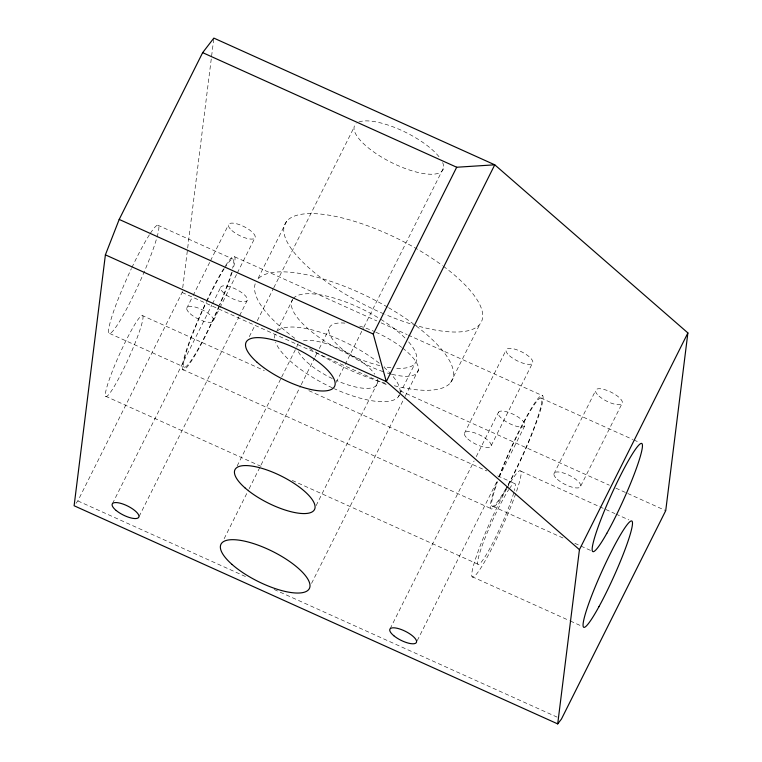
<?xml version="1.0" encoding="UTF-8"?>
<svg xmlns="http://www.w3.org/2000/svg" width="762" height="762" viewBox="0 0 762 762"><rect width="100%" height="100%" fill="white"/><g stroke="black" fill="none" stroke-linecap="round" stroke-linejoin="round"><path stroke-width="0.57" stroke-dasharray="3.81 2.86" d="M75.981 503.339L77.838 500.92L182.137 292.484L182.575 288.95M182.728 287.779L213.855 38.1M186.728 308.267L192.519 296.685M193.053 295.627L209.921 261.909M210.445 260.861L228.371 225.038M112.49 503.596L211.903 304.905M212.436 303.848L220.942 286.845M213.589 320.392L219.389 308.8M219.913 307.743L236.782 274.034M237.315 272.977L255.241 237.153M139.113 516.455L239.068 316.706M239.601 315.649L247.04 300.771A14.83 5.001 26.6 0 0 230.295 286.912A14.83 5.001 26.6 0 0 224.647 293.741A14.83 5.001 26.6 0 0 247.04 300.771M286.664 221.285L257.508 279.549A109.738 36.995 26.6 0 1 387.534 307.086M249.307 336.671L255.156 324.983M257.28 320.735L273.234 288.855M273.768 287.798L354.044 127.359M276.511 331.88L292.656 299.618M237.115 466.077L281.178 378.019M281.711 376.961L297.104 346.186A44.491 15.002 26.6 0 1 298.266 343.481M224.142 538.724L248.593 489.852M249.126 488.785L300.704 385.724M301.228 384.667L314.525 358.102M315.058 357.045L317.183 352.787M319.307 348.539L328.879 329.413M336.204 382.381L363.322 328.193M363.845 327.136L443.598 167.754M316.125 505.616L377.704 382.543M398.297 396.859L399.336 394.783M399.86 393.735L414.957 363.569M311.563 583.378L404.612 397.44M405.146 396.373L418.433 369.818M450.618 382.6L479.774 324.336M464.344 433.502L505.997 350.272M390.106 628.831L474.107 460.953M476.231 456.705L498.567 412.08M491.214 445.627L532.857 362.388M417.262 640.632L497.014 481.251M499.139 477.002L524.666 426.006A14.83 5.001 26.6 0 0 507.911 412.147A14.83 5.001 26.6 0 0 502.263 418.976A14.83 5.001 26.6 0 0 524.666 426.006M553.898 473.897L595.551 390.668M580.768 486.013L622.411 402.784M234.706 256.813L376.809 320.916M381.152 322.878L407.184 334.623M408.27 335.109L542.782 395.783M157.81 225.209L232.743 259.013M540.81 397.974L632.746 439.455M633.832 439.941L639.242 442.379M182.137 292.484L388.153 385.42M400.079 390.801L609.352 485.203M615.858 488.137L626.697 493.024M627.783 493.509L665.731 510.635M520.827 471.154L598.656 506.263M599.742 506.749L614.877 513.578M615.953 514.064L628.926 519.913M142.789 315.754A44.491 4.963 -65.7 0 1 117.443 380.829A44.491 4.963 -65.7 0 1 112.309 371.389A44.491 4.963 -65.7 0 1 142.789 315.754L264.338 370.58M308.839 390.658L486.823 470.945M497.672 475.84L515.036 483.67M109.642 333.48L184.575 367.284M492.643 506.254L564.032 538.458M574.843 543.335L591.074 550.65M182.604 369.475L490.671 508.444M105.566 396.221L261.852 466.725M292.237 480.431L477.822 564.147M472.03 576.663L569.319 620.554M570.405 621.04L582.292 626.402M77.838 500.92L248.079 577.71M274.101 589.445L557.098 717.109M509.387 488.671A44.491 4.963 -65.7 0 1 514.36 490.538M513.769 492.728A44.491 4.963 -65.7 0 1 487.289 553.012A44.491 4.963 -65.7 0 1 480.993 549.05A44.491 4.963 -65.7 0 1 508.778 489.585M507.044 488.147A58.331 6.506 -65.7 0 1 516.436 491.661M515.722 493.7A58.331 6.506 -65.7 0 1 482.708 564.994A58.331 6.506 -65.7 0 1 474.793 561.156A58.331 6.506 -65.7 0 1 506.454 489.194M498.805 477.06A62.284 6.944 -65.7 0 1 533 405.641A62.284 6.944 -65.7 0 1 539.81 412.413A62.284 6.944 -65.7 0 1 507.787 485.985M507.292 486.889A62.284 6.944 -65.7 0 1 497.176 481.432M225.504 265.776A62.284 6.944 -65.7 0 1 233.296 268.176M232.172 272.053A62.284 6.944 -65.7 0 1 219.856 304.895M219.408 305.933A62.284 6.944 -65.7 0 1 183.166 369.961A62.284 6.944 -65.7 0 1 205.969 302.39M206.454 301.342A62.284 6.944 -65.7 0 1 223.637 268.748M499.262 476.936A59.312 6.61 -65.7 0 1 532.438 407.518A59.312 6.61 -65.7 0 1 538.153 416.052A59.312 6.61 -65.7 0 1 506.416 487.632M505.854 488.623A59.312 6.61 -65.7 0 1 497.396 482.032M150.39 233.267A59.312 6.61 -65.7 0 1 145.437 268.976M144.561 271.072A59.312 6.61 -65.7 0 1 109.499 333.47A59.312 6.61 -65.7 0 1 131.397 268.586M131.893 267.557A59.312 6.61 -65.7 0 1 149.771 234.22M224.704 268.024A59.312 6.61 -65.7 0 1 232.658 268.243M231.486 272.577A59.312 6.61 -65.7 0 1 219.494 304.867M219.046 305.924A59.312 6.61 -65.7 0 1 184.375 367.255A59.312 6.61 -65.7 0 1 206.331 302.39M206.826 301.352A59.312 6.61 -65.7 0 1 224.161 268.872M377.314 379.133A44.491 15.002 26.6 0 1 336.499 380.514M332.308 378.571A44.491 15.002 26.6 0 1 298.38 351.739M303.486 340.785A44.491 15.002 26.6 0 1 341.109 349.501A44.491 15.002 26.6 0 1 374.752 374.218M443.427 266.29A109.738 36.995 26.6 0 1 477.803 326.288A109.738 36.995 26.6 0 1 384.905 314.325M383.819 313.858A109.738 36.995 26.6 0 1 288.617 219.351A109.738 36.995 26.6 0 1 442.455 265.567M416.195 325.993A109.738 36.995 26.6 0 1 393.325 385.496M385.496 383.334A109.738 36.995 26.6 0 1 309.515 348.339M294.837 338.318A109.738 36.995 26.6 0 1 256.308 281.264M388.553 307.677A109.738 36.995 26.6 0 1 413.299 323.831M408.651 341.919A69.199 23.336 26.6 0 1 396.24 368.313M390.935 367.789A69.199 23.336 26.6 0 1 384.238 366.646M379.819 365.636A69.199 23.336 26.6 0 1 314.992 334.366A69.199 23.336 26.6 0 1 292.503 299.523M293.17 298.58A69.199 23.336 26.6 0 1 379 318.221M380.857 319.364A69.199 23.336 26.6 0 1 405.651 338.671M399.498 394.897A69.199 23.336 26.6 0 1 334.366 388.753M332.327 387.82A69.199 23.336 26.6 0 1 275.663 342.367M274.672 338.09A69.199 23.336 26.6 0 1 275.32 333.832M277.892 330.537A69.199 23.336 26.6 0 1 380.428 364.188M383.877 367.122A69.199 23.336 26.6 0 1 400.164 391.668M402.641 348.091A49.435 16.669 26.6 0 1 392.059 374.313M390.982 374.037A49.435 16.669 26.6 0 1 385.41 372.428M383.143 371.675A49.435 16.669 26.6 0 1 333.213 340.109A49.435 16.669 26.6 0 1 345.5 323.174M359.645 326.107A49.435 16.669 26.6 0 1 373.704 331.251M375.828 332.194A49.435 16.669 26.6 0 1 401.726 347.386M442.636 162.563A49.435 16.669 26.6 0 1 396.65 164.983A49.435 16.669 26.6 0 1 356.13 123.539M358.807 122.015A49.435 16.669 26.6 0 1 400.326 129.835A49.435 16.669 26.6 0 1 440.103 158.191M509.464 355.74A14.83 5.001 26.6 0 0 532.228 363.531A14.83 5.001 26.6 0 0 516.579 349.71A14.83 5.001 26.6 0 0 509.464 355.74M231.848 230.505A14.83 5.001 26.6 0 0 254.613 238.306A14.83 5.001 26.6 0 0 238.954 224.485A14.83 5.001 26.6 0 0 231.848 230.505M599.018 396.135A14.83 5.001 26.6 0 0 621.782 403.936A14.83 5.001 26.6 0 0 606.133 390.106A14.83 5.001 26.6 0 0 599.018 396.135M190.195 313.744A14.83 5.001 26.6 0 0 212.96 321.535A14.83 5.001 26.6 0 0 197.31 307.715A14.83 5.001 26.6 0 0 190.195 313.744M467.82 438.969A14.83 5.001 26.6 0 0 490.585 446.77A14.83 5.001 26.6 0 0 474.926 432.949A14.83 5.001 26.6 0 0 467.82 438.969M557.374 479.365A14.83 5.001 26.6 0 0 580.139 487.166A14.83 5.001 26.6 0 0 564.48 473.335A14.83 5.001 26.6 0 0 557.374 479.365"/><path stroke-width="1.14" d="M105.394 254.851L74.114 505.758L557.708 723.9L561.442 719.061L665.731 510.635L687.886 332.918L494.757 164.811L213.855 38.1L202.654 52.645L119.196 219.427L105.394 254.851L386.305 381.562L579.434 549.659L557.708 723.9M373.237 334.023L456.695 167.24L494.757 164.811L386.305 381.562L373.237 334.023L119.196 219.427M579.434 549.659L687.886 332.918M202.654 52.645L456.695 167.24M598.942 606.695A58.331 6.506 -65.7 0 0 632.174 521.379A58.331 6.506 -65.7 0 0 592.207 594.322A58.331 6.506 -65.7 0 0 598.942 606.695M606.819 533.333A59.312 6.61 -65.7 0 0 642.337 444.437A59.312 6.61 -65.7 0 0 602.799 514.702A59.312 6.61 -65.7 0 0 606.819 533.333M244.888 487.794A44.491 15.002 26.6 0 0 313.182 511.178A44.491 15.002 26.6 0 0 266.214 469.716A44.491 15.002 26.6 0 0 244.888 487.794M393.811 635.727A14.83 5.001 26.6 0 0 416.204 642.757A14.83 5.001 26.6 0 0 399.45 628.898A14.83 5.001 26.6 0 0 393.811 635.727M116.186 510.492A14.83 5.001 26.6 0 0 138.579 517.522A14.83 5.001 26.6 0 0 121.834 503.663A14.83 5.001 26.6 0 0 116.186 510.492M257.165 362.35A49.435 16.669 26.6 0 0 333.051 388.325A49.435 16.669 26.6 0 0 280.873 342.252A49.435 16.669 26.6 0 0 257.165 362.35M232 564.404A49.435 16.669 26.6 0 0 307.886 590.379A49.435 16.669 26.6 0 0 255.699 544.306A49.435 16.669 26.6 0 0 232 564.404"/></g></svg>
